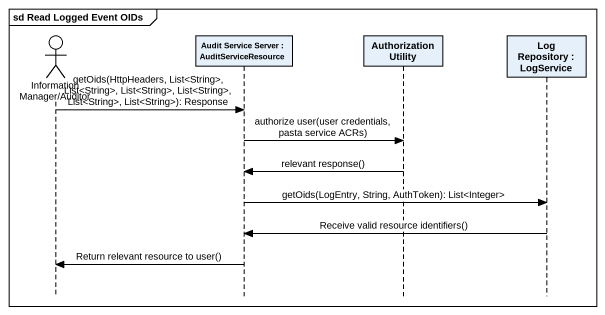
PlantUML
@startuml
mainframe sd Read Logged Event OIDs
hide footbox
actor "Information Manager/Auditor" as Information_Manager_Auditor
participant "Audit Service Server : AuditServiceResource" as Audit_Service_Server
participant "Authorization Utility" as Authorization_Utility
participant "Log Repository : LogService" as Log_Repository

Information_Manager_Auditor -> Audit_Service_Server : getOids(HttpHeaders, List<String>, List<String>, List<String>, List<String>, List<String>, List<String>): Response
Audit_Service_Server -> Authorization_Utility : authorize user(user credentials, pasta service ACRs)
Authorization_Utility -> Audit_Service_Server : relevant response()
Audit_Service_Server -> Log_Repository : getOids(LogEntry, String, AuthToken): List<Integer>
Log_Repository -> Audit_Service_Server : Receive valid resource identifiers()
Audit_Service_Server -> Information_Manager_Auditor : Return relevant resource to user()
@enduml
